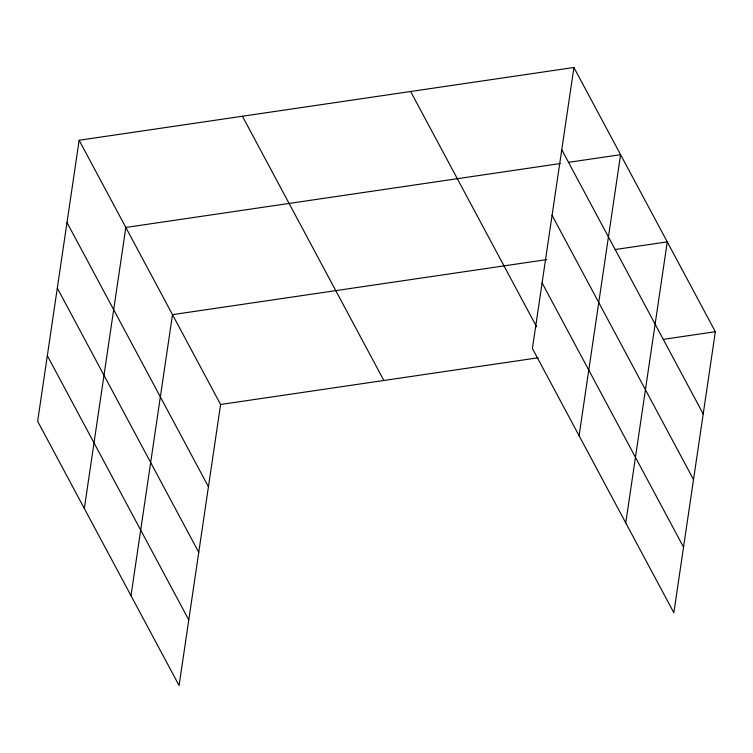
<?xml version="1.0" encoding="UTF-8"?>
<svg xmlns="http://www.w3.org/2000/svg" width="753" height="753" viewBox="0 0 753 753"><rect width="100%" height="100%" fill="white"/><g stroke="black" fill="none" stroke-linecap="round" stroke-linejoin="round"><path stroke-width="1.13" d="M79.15 140.256L37.65 421.285L179.092 685.522L220.591 404.493L79.15 140.256L573.908 67.478L715.35 331.715L673.85 612.744L532.409 348.507L573.908 67.478M84.327 508.482L125.826 227.453L560.373 163.533M131.003 595.679L172.503 314.65L546.838 259.587M579.085 435.705L620.585 154.676L568.477 162.337M625.762 522.902L667.262 241.873L615.154 249.535M220.591 404.493L538.16 357.779M663.242 339.377L715.35 331.715M561.766 149.734L703.208 413.971M552.081 215.33L693.513 479.567M542.094 282.912L683.536 547.149M410.639 91.499L536.607 326.811M242.419 116.244L383.861 380.472M66.998 222.512L208.44 486.749M57.313 288.107L198.754 552.344M47.335 355.689L188.777 619.926"/></g></svg>
